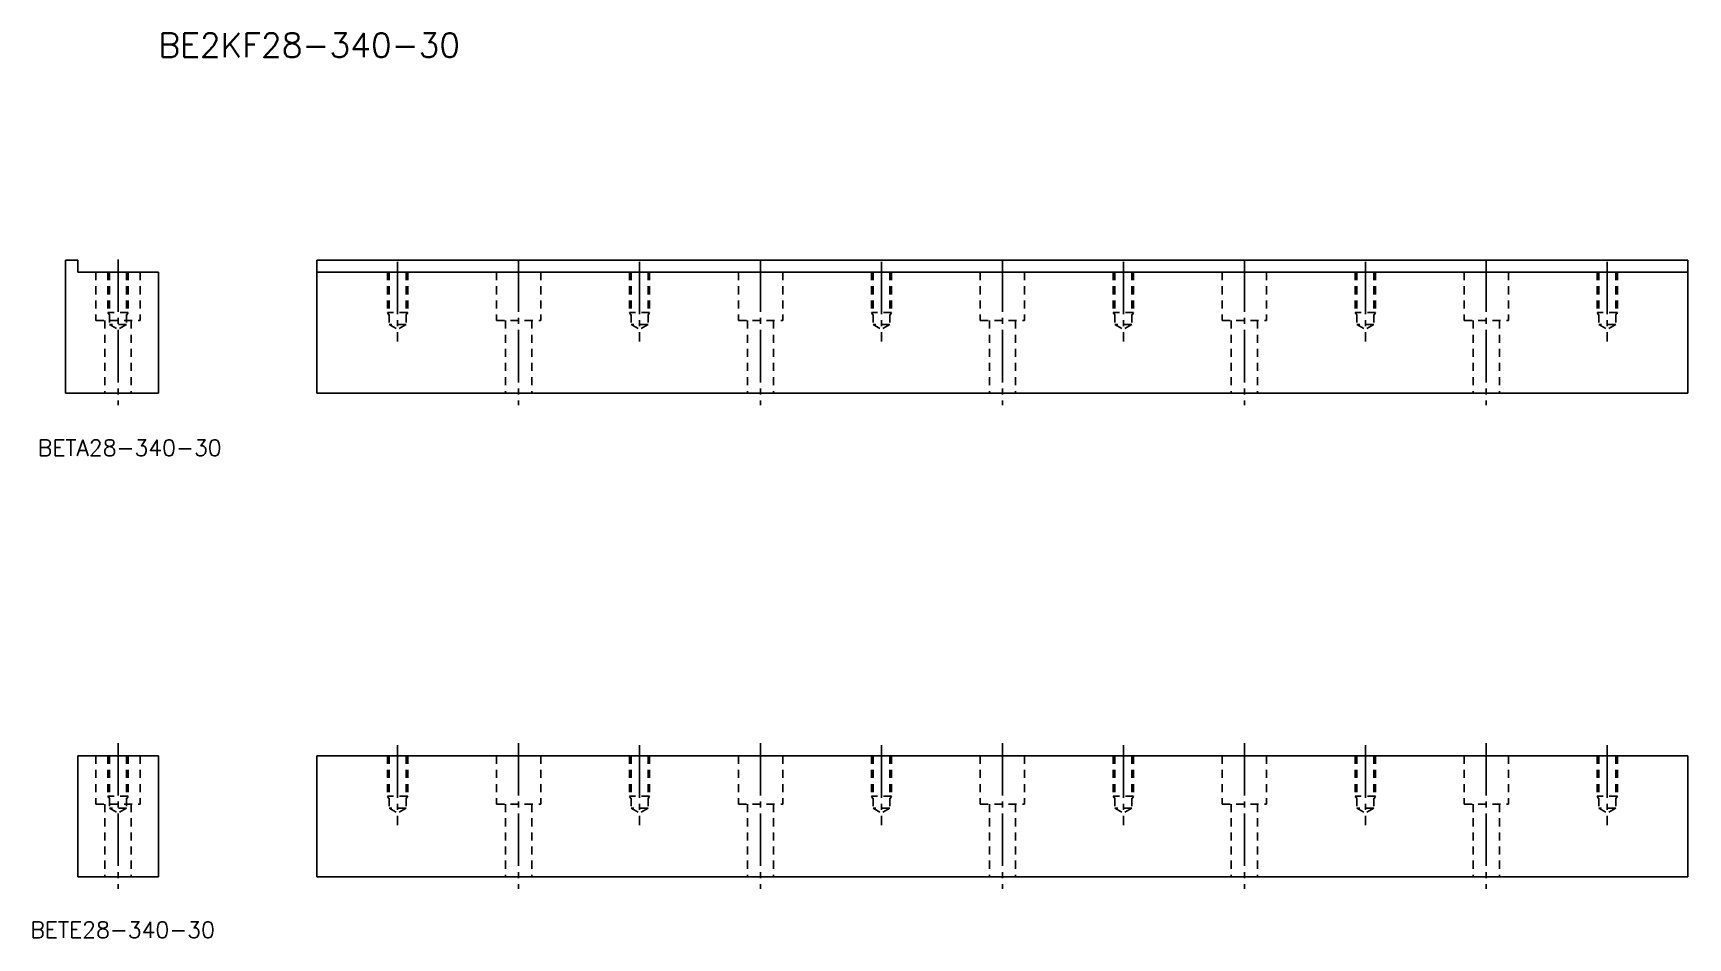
# Model space of a CAD drawing. Extents: x -16 to 395, y 837 to 1062.
import ezdxf

# ---------------------------------------------------------------- set-up
doc = ezdxf.new("R2010")
doc.units = 0
doc.header["$MEASUREMENT"] = 0
doc.linetypes.add('CENTER', pattern=[17.5, 13, -1.5, 1.5, -1.5])
doc.linetypes.add('DASHED', pattern=[3.5, 2, -1.5])
doc.layers.get('0').update_dxf_attribs({"linetype": 'CONTINUOUS'})
doc.layers.add('CENTER', color=1, linetype='CENTER')
doc.styles.get("Standard").update_dxf_attribs({"font": 'txt.shx', "bigfont": '@extfont2.shx'})

msp = doc.modelspace()

# ---------------------------------------------------------------- linework, layer by layer
at = {"color": 7, "linetype": 'Continuous'}
for p, q in [((-7.5, 1005.3), (-4.5, 1005.3)), ((-7.5, 1005.3), (-7.5, 972.3)), ((-4.5, 1005.3), (-4.5, 1002.3)), ((-4.5, 1002.3), (15.5, 1002.3)), ((15.5, 1002.3), (15.5, 972.3)), ((54.83, 1005.3), (394.83, 1005.3)), ((54.83, 1005.3), (54.83, 972.3)), ((54.83, 1002.3), (394.83, 1002.3)), ((394.83, 1005.3), (394.83, 972.3)), ((-7.5, 972.3), (15.5, 972.3)), ((54.83, 972.3), (394.83, 972.3)), ((-4.5, 882.3), (-4.5, 852.3)), ((-4.5, 882.3), (15.5, 882.3)), ((15.5, 882.3), (15.5, 852.3)), ((54.83, 882.3), (394.83, 882.3)), ((54.83, 882.3), (54.83, 852.3)), ((394.83, 882.3), (394.83, 852.3)), ((-4.5, 852.3), (15.5, 852.3)), ((54.83, 852.3), (394.83, 852.3))]:
    msp.add_line(p, q, dxfattribs=at)
at = {"color": 3, "linetype": 'DASHED'}
for p, q in [((0, 1002.3), (0, 990.3)), ((3, 1002.3), (3, 992.3)), ((3.4, 1002.3), (3.4, 989.3)), ((7.6, 1002.3), (7.6, 989.3)), ((8, 1002.3), (8, 992.3)), ((11, 1002.3), (11, 990.3)), ((72.33, 1002.3), (72.33, 992.3)), ((72.73, 1002.3), (72.73, 989.3)), ((76.93, 1002.3), (76.93, 989.3)), ((77.33, 1002.3), (77.33, 992.3)), ((99.33, 1002.3), (99.33, 990.3)), ((110.33, 1002.3), (110.33, 990.3)), ((132.33, 1002.3), (132.33, 992.3)), ((132.73, 1002.3), (132.73, 989.3)), ((136.93, 1002.3), (136.93, 989.3)), ((137.33, 1002.3), (137.33, 992.3)), ((159.33, 1002.3), (159.33, 990.3)), ((170.33, 1002.3), (170.33, 990.3)), ((192.33, 1002.3), (192.33, 992.3)), ((192.73, 1002.3), (192.73, 989.3)), ((196.93, 1002.3), (196.93, 989.3)), ((197.33, 1002.3), (197.33, 992.3)), ((219.33, 1002.3), (219.33, 990.3)), ((230.33, 1002.3), (230.33, 990.3)), ((252.33, 1002.3), (252.33, 992.3)), ((252.73, 1002.3), (252.73, 989.3)), ((256.93, 1002.3), (256.93, 989.3)), ((257.33, 1002.3), (257.33, 992.3)), ((279.33, 1002.3), (279.33, 990.3)), ((290.33, 1002.3), (290.33, 990.3)), ((312.33, 1002.3), (312.33, 992.3)), ((312.73, 1002.3), (312.73, 989.3)), ((316.93, 1002.3), (316.93, 989.3)), ((317.33, 1002.3), (317.33, 992.3)), ((339.33, 1002.3), (339.33, 990.3)), ((350.33, 1002.3), (350.33, 990.3)), ((372.33, 1002.3), (372.33, 992.3)), ((372.73, 1002.3), (372.73, 989.3)), ((376.93, 1002.3), (376.93, 989.3)), ((377.33, 1002.3), (377.33, 992.3)), ((0, 990.3), (11, 990.3)), ((2.25, 990.3), (2.25, 972.3)), ((3, 992.3), (3.35, 991.7)), ((8, 992.3), (3, 992.3)), ((7.6, 989.3), (3.4, 989.3)), ((3.4, 989.3), (5.5, 988.09)), ((7.6, 989.3), (5.5, 988.09)), ((8, 992.3), (7.65, 991.7)), ((8.75, 990.3), (8.75, 972.3)), ((77.33, 992.3), (72.33, 992.3)), ((72.33, 992.3), (72.68, 991.7)), ((72.73, 989.3), (74.83, 988.09)), ((76.93, 989.3), (72.73, 989.3)), ((76.93, 989.3), (74.83, 988.09)), ((77.33, 992.3), (76.98, 991.7)), ((99.33, 990.3), (110.33, 990.3)), ((101.58, 990.3), (101.58, 972.3)), ((108.08, 990.3), (108.08, 972.3)), ((132.33, 992.3), (132.68, 991.7)), ((137.33, 992.3), (132.33, 992.3)), ((136.93, 989.3), (132.73, 989.3)), ((132.73, 989.3), (134.83, 988.09)), ((136.93, 989.3), (134.83, 988.09)), ((137.33, 992.3), (136.98, 991.7)), ((159.33, 990.3), (170.33, 990.3)), ((161.58, 990.3), (161.58, 972.3)), ((168.08, 990.3), (168.08, 972.3)), ((197.33, 992.3), (192.33, 992.3)), ((192.33, 992.3), (192.68, 991.7)), ((192.73, 989.3), (194.83, 988.09)), ((196.93, 989.3), (192.73, 989.3)), ((196.93, 989.3), (194.83, 988.09)), ((197.33, 992.3), (196.98, 991.7)), ((219.33, 990.3), (230.33, 990.3)), ((221.58, 990.3), (221.58, 972.3)), ((228.08, 990.3), (228.08, 972.3)), ((252.33, 992.3), (252.68, 991.7)), ((257.33, 992.3), (252.33, 992.3)), ((256.93, 989.3), (252.73, 989.3)), ((252.73, 989.3), (254.83, 988.09)), ((256.93, 989.3), (254.83, 988.09)), ((257.33, 992.3), (256.98, 991.7)), ((279.33, 990.3), (290.33, 990.3)), ((281.58, 990.3), (281.58, 972.3)), ((288.08, 990.3), (288.08, 972.3)), ((317.33, 992.3), (312.33, 992.3)), ((312.33, 992.3), (312.68, 991.7)), ((312.73, 989.3), (314.83, 988.09)), ((316.93, 989.3), (312.73, 989.3)), ((316.93, 989.3), (314.83, 988.09)), ((317.33, 992.3), (316.98, 991.7)), ((339.33, 990.3), (350.33, 990.3)), ((341.58, 990.3), (341.58, 972.3)), ((348.08, 990.3), (348.08, 972.3)), ((372.33, 992.3), (372.68, 991.7)), ((377.33, 992.3), (372.33, 992.3)), ((376.93, 989.3), (372.73, 989.3)), ((372.73, 989.3), (374.83, 988.09)), ((376.93, 989.3), (374.83, 988.09)), ((377.33, 992.3), (376.98, 991.7)), ((0, 882.3), (0, 870.3)), ((3, 882.3), (3, 872.3)), ((3.4, 882.3), (3.4, 869.3)), ((7.6, 882.3), (7.6, 869.3)), ((8, 882.3), (8, 872.3)), ((11, 882.3), (11, 870.3)), ((72.33, 882.3), (72.33, 872.3)), ((72.73, 882.3), (72.73, 869.3)), ((76.93, 882.3), (76.93, 869.3)), ((77.33, 882.3), (77.33, 872.3)), ((99.33, 882.3), (99.33, 870.3)), ((110.33, 882.3), (110.33, 870.3)), ((132.33, 882.3), (132.33, 872.3)), ((132.73, 882.3), (132.73, 869.3)), ((136.93, 882.3), (136.93, 869.3)), ((137.33, 882.3), (137.33, 872.3)), ((159.33, 882.3), (159.33, 870.3)), ((170.33, 882.3), (170.33, 870.3)), ((192.33, 882.3), (192.33, 872.3)), ((192.73, 882.3), (192.73, 869.3)), ((196.93, 882.3), (196.93, 869.3)), ((197.33, 882.3), (197.33, 872.3)), ((219.33, 882.3), (219.33, 870.3)), ((230.33, 882.3), (230.33, 870.3)), ((252.33, 882.3), (252.33, 872.3)), ((252.73, 882.3), (252.73, 869.3)), ((256.93, 882.3), (256.93, 869.3)), ((257.33, 882.3), (257.33, 872.3)), ((279.33, 882.3), (279.33, 870.3)), ((290.33, 882.3), (290.33, 870.3)), ((312.33, 882.3), (312.33, 872.3)), ((312.73, 882.3), (312.73, 869.3)), ((316.93, 882.3), (316.93, 869.3)), ((317.33, 882.3), (317.33, 872.3)), ((339.33, 882.3), (339.33, 870.3)), ((350.33, 882.3), (350.33, 870.3)), ((372.33, 882.3), (372.33, 872.3)), ((372.73, 882.3), (372.73, 869.3)), ((376.93, 882.3), (376.93, 869.3)), ((377.33, 882.3), (377.33, 872.3)), ((0, 870.3), (11, 870.3)), ((2.25, 870.3), (2.25, 852.3)), ((3, 872.3), (3.35, 871.7)), ((8, 872.3), (3, 872.3)), ((8, 872.3), (7.65, 871.7)), ((8.75, 870.3), (8.75, 852.3)), ((77.33, 872.3), (72.33, 872.3)), ((72.33, 872.3), (72.68, 871.7)), ((77.33, 872.3), (76.98, 871.7)), ((99.33, 870.3), (110.33, 870.3)), ((101.58, 870.3), (101.58, 852.3)), ((108.08, 870.3), (108.08, 852.3)), ((132.33, 872.3), (132.68, 871.7)), ((137.33, 872.3), (132.33, 872.3)), ((137.33, 872.3), (136.98, 871.7)), ((159.33, 870.3), (170.33, 870.3)), ((161.58, 870.3), (161.58, 852.3)), ((168.08, 870.3), (168.08, 852.3)), ((197.33, 872.3), (192.33, 872.3)), ((192.33, 872.3), (192.68, 871.7)), ((197.33, 872.3), (196.98, 871.7)), ((219.33, 870.3), (230.33, 870.3)), ((221.58, 870.3), (221.58, 852.3)), ((228.08, 870.3), (228.08, 852.3)), ((252.33, 872.3), (252.68, 871.7)), ((257.33, 872.3), (252.33, 872.3)), ((257.33, 872.3), (256.98, 871.7)), ((279.33, 870.3), (290.33, 870.3)), ((281.58, 870.3), (281.58, 852.3)), ((288.08, 870.3), (288.08, 852.3)), ((317.33, 872.3), (312.33, 872.3)), ((312.33, 872.3), (312.68, 871.7)), ((317.33, 872.3), (316.98, 871.7)), ((339.33, 870.3), (350.33, 870.3)), ((341.58, 870.3), (341.58, 852.3)), ((348.08, 870.3), (348.08, 852.3)), ((372.33, 872.3), (372.68, 871.7)), ((377.33, 872.3), (372.33, 872.3)), ((377.33, 872.3), (376.98, 871.7)), ((7.6, 869.3), (3.4, 869.3)), ((3.4, 869.3), (5.5, 868.09)), ((7.6, 869.3), (5.5, 868.09)), ((72.73, 869.3), (74.83, 868.09)), ((76.93, 869.3), (72.73, 869.3)), ((76.93, 869.3), (74.83, 868.09)), ((136.93, 869.3), (132.73, 869.3)), ((132.73, 869.3), (134.83, 868.09)), ((136.93, 869.3), (134.83, 868.09)), ((192.73, 869.3), (194.83, 868.09)), ((196.93, 869.3), (192.73, 869.3)), ((196.93, 869.3), (194.83, 868.09)), ((256.93, 869.3), (252.73, 869.3)), ((252.73, 869.3), (254.83, 868.09)), ((256.93, 869.3), (254.83, 868.09)), ((312.73, 869.3), (314.83, 868.09)), ((316.93, 869.3), (312.73, 869.3)), ((316.93, 869.3), (314.83, 868.09)), ((376.93, 869.3), (372.73, 869.3)), ((372.73, 869.3), (374.83, 868.09)), ((376.93, 869.3), (374.83, 868.09))]:
    msp.add_line(p, q, dxfattribs=at)
at = {"layer": 'CENTER', "color": 1, "linetype": 'CENTER'}
for p, q in [((5.5, 1005.47), (5.5, 969.3)), ((74.83, 1004.91), (74.83, 985.13)), ((104.83, 1005.47), (104.83, 969.3)), ((134.83, 1004.91), (134.83, 985.13)), ((164.83, 1005.47), (164.83, 969.3)), ((194.83, 1004.91), (194.83, 985.13)), ((224.83, 1005.47), (224.83, 969.3)), ((254.83, 1004.91), (254.83, 985.13)), ((284.83, 1005.47), (284.83, 969.3)), ((314.83, 1004.91), (314.83, 985.13)), ((344.83, 1005.47), (344.83, 969.3)), ((374.83, 1004.91), (374.83, 985.13)), ((5.5, 885.47), (5.5, 849.3)), ((74.83, 884.91), (74.83, 865.13)), ((104.83, 885.47), (104.83, 849.3)), ((134.83, 884.91), (134.83, 865.13)), ((164.83, 885.47), (164.83, 849.3)), ((194.83, 884.91), (194.83, 865.13)), ((224.83, 885.47), (224.83, 849.3)), ((254.83, 884.91), (254.83, 865.13)), ((284.83, 885.47), (284.83, 849.3)), ((314.83, 884.91), (314.83, 865.13)), ((344.83, 885.47), (344.83, 849.3)), ((374.83, 884.91), (374.83, 865.13))]:
    msp.add_line(p, q, dxfattribs=at)

# ---------------------------------------------------------------- texts
at = {"color": 7, "linetype": 'Continuous'}
for s, height, p in [('BE2KF28-340-30', 6, (15.5, 1055.64)), ('BETA28-340-30', 4, (-14.42, 956.75)), ('BETE28-340-30', 4, (-16.26, 837.12))]:
    msp.add_text(s, height=height, dxfattribs=at).set_placement(p)

doc.saveas('drawing.dxf')
